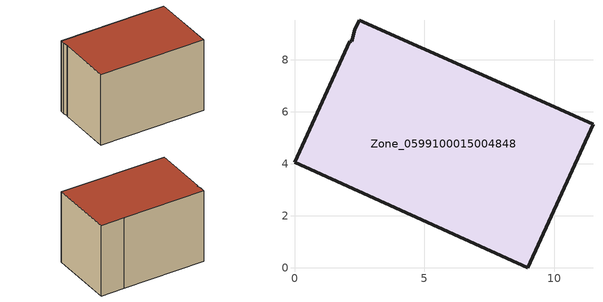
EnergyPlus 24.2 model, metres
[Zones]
Zone_0599100015004848
 floor ground (C_G): 8.98,0 0,4.06 2.12,8.72 2.19,8.71 2.33,9.16 2.49,9.52 9.49,6.43 11.49,5.52 z0.76
 wall outside (C_F): 0,4.06 8.98,0 11.49,5.52 9.49,6.43 2.49,9.52 2.33,9.16 2.19,8.71 2.12,8.72 0,4.06 z0.76:7.5
 roof outside (C_R): 2.19,8.71 2.12,8.72 0,4.06 8.98,0 11.49,5.52 9.49,6.43 2.49,9.52 2.33,9.16 z7.5
[BUILDING]
Pand.0599100015004848: North Axis=0; Terrain=City; Loads Convergence Tolerance Value=0.04; Temperature Convergence Tolerance Value=0.4; Solar Distribution=FullExterior; Maximum Number of Warmup Days=25; Minimum Number of Warmup Days=1
[Site:Location]
Rotterdam.The.Hague.AP_ZH_NLD Design_Conditions: Latitude=51.96; Longitude=4.45; Time Zone=1; Elevation=-4.5
[SITE:GROUNDTEMPERATURE:BUILDINGSURFACE]
18, 18, 18, 18, 18, 18, 18, 18, 18, 18, 18, 18
[MATERIAL] Thermal Absorptance=0.9; Solar Absorptance=0.7; Visible Absorptance=0.7
Name | Roughness | Thickness | Conductivity | Density | Specific Heat
G.TI.1946-1964 | MediumSmooth | 0.15 | 1 | 540 | 1210
F.TI.1946-1964 | Rough | 0.3 | 0.857143 | 1920 | 840
R.TI.1946-1964 | MediumRough | 0.2 | 0.277778 | 1500 | 1000
[CONSTRUCTION]
C_G: G.TI.1946-1964
C_F: F.TI.1946-1964
C_R: R.TI.1946-1964
[ZONE]
Zone_0599100015004848: Type=1; Multiplier=1; Ceiling Height=Autocalculate; Volume=Autocalculate; Floor Area=autocalculate; Part of Total Floor Area=Yes
[ZONEINFILTRATION:DESIGNFLOWRATE]
Infil_Zone_0599100015004848: Zone or ZoneList or Space or SpaceList=Zone_0599100015004848; Schedule=AlwaysOn; Design Flow Rate Calculation Method=Flow/Area; Flow Rate per Floor Area=0.003; Constant Term Coefficient=1; Temperature Term Coefficient=0; Velocity Term Coefficient=0; Velocity Squared Term Coefficient=0
[HVACTEMPLATE:ZONE:IDEALLOADSAIRSYSTEM]
Zone_0599100015004848: Maximum Heating Supply Air Temperature=50; Minimum Cooling Supply Air Temperature=13; Maximum Heating Supply Air Humidity Ratio=0.0156; Minimum Cooling Supply Air Humidity Ratio=0.0077; Heating Limit=NoLimit; Cooling Limit=NoLimit; Dehumidification Control Type=ConstantSensibleHeatRatio; Cooling Sensible Heat Ratio=0.7; Dehumidification Setpoint=60; Humidification Control Type=None; Humidification Setpoint=30; Outdoor Air Method=None; Outdoor Air Flow Rate per Person=0.00944; Outdoor Air Flow Rate per Zone Floor Area=0; Outdoor Air Flow Rate per Zone=0; Demand Controlled Ventilation Type=None; Outdoor Air Economizer Type=NoEconomizer; Heat Recovery Type=None; Sensible Heat Recovery Effectiveness=0.7; Latent Heat Recovery Effectiveness=0.65
[ZONECONTROL:THERMOSTAT]
ThermostatControl_Zone_0599100015004848: Zone or ZoneList=Zone_0599100015004848; Control Type Schedule=DualSetpointControlType; Control 1=Thermostat_Zone_0599100015004848; Temperature Difference Between Cutout And Setpoint=0
[THERMOSTATSETPOINT:DUALSETPOINT]
Thermostat_Zone_0599100015004848: Heating Setpoint Temperature Schedule=HeatingSetpoint_Zone_0599100015004848; Cooling Setpoint Temperature Schedule=CoolingSetpoint_Zone_0599100015004848
[SCHEDULE:COMPACT]
HeatingSetpoint_Zone_0599100015004848: Through: 12/31, For: AllDays, Until: 24:00, 21
CoolingSetpoint_Zone_0599100015004848: Through: 12/31, For: AllDays, Until: 24:00, 24
DualSetpointControlType: Through: 12/31, For: AllDays, Until: 24:00, 4
AlwaysOn: Through: 12/31, For: AllDays, Until: 24:00, 1
